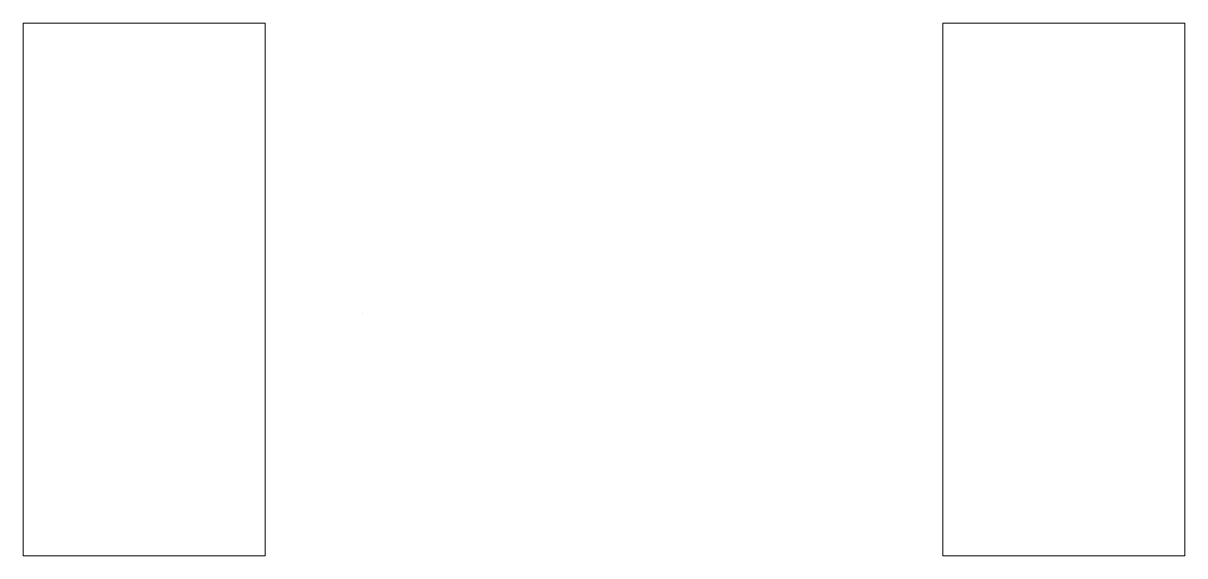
# Model space of a CAD drawing. Header units: millimetres. Extents: x 30 to 270, y 10 to 120.
import ezdxf

# ---------------------------------------------------------------- set-up
doc = ezdxf.new("R2010")
doc.units = ezdxf.units.MM
doc.layers.get('0').update_dxf_attribs({"linetype": 'CONTINUOUS', "lineweight": 0})
for name, color, linetype, lineweight in [('Raum_1', 2, 'CONTINUOUS', 0), ('Raum_2', 3, 'CONTINUOUS', 0), ('Tueren', 1, 'CONTINUOUS', 0)]:
    doc.layers.add(name, color=color, linetype=linetype, lineweight=lineweight)

msp = doc.modelspace()

# ---------------------------------------------------------------- linework, layer by layer
msp.add_line((100, 60), (100, 60))
at = {"layer": 'Raum_1'}
for p, q in [((80, 120), (30, 120)), ((30, 120), (30, 10)), ((80, 100), (80, 120)), ((80, 10), (80, 80)), ((30, 10), (80, 10))]:
    msp.add_line(p, q, dxfattribs=at)
at = {"layer": 'Raum_2'}
for p, q in [((220, 100), (220, 120)), ((220, 120), (270, 120)), ((270, 120), (270, 10)), ((220, 10), (220, 80)), ((220, 10), (270, 10))]:
    msp.add_line(p, q, dxfattribs=at)
at = {"layer": 'Tueren'}
for p, q in [((80, 100), (80, 80)), ((220, 100), (220, 80))]:
    msp.add_line(p, q, dxfattribs=at)

doc.saveas('drawing.dxf')
